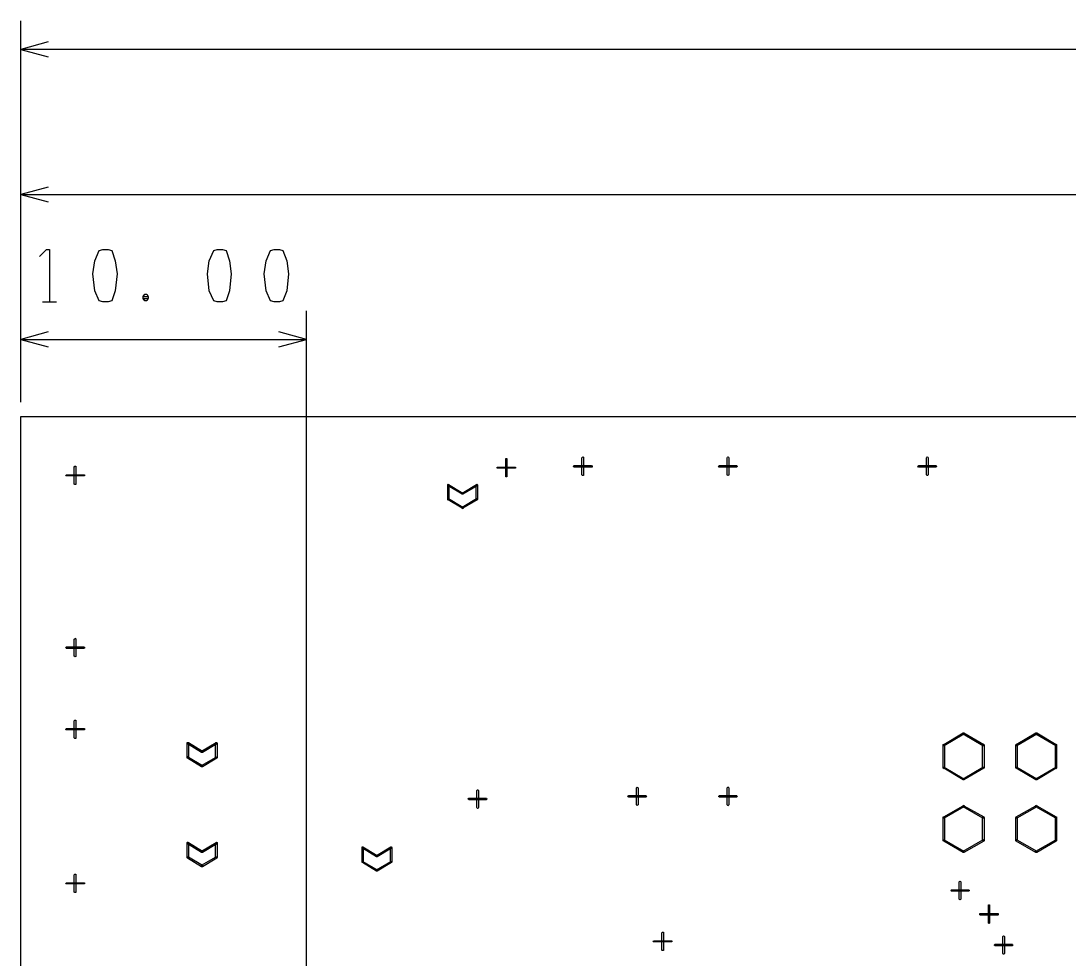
# Model space of a CAD drawing. Header units: millimetres. Extents: x 0 to 1189, y 35 to 806.
# Drawn here: x 471.3 to 538.6, y 582.9 to 643.2 of the extents above; entities that cross this region are included whole.
import ezdxf

# ---------------------------------------------------------------- set-up
doc = ezdxf.new("R2010")
doc.units = ezdxf.units.MM
doc.layers.add('Pen 1', color=7, linetype='Continuous')

msp = doc.modelspace()

# ---------------------------------------------------------------- linework, layer by layer
at = {"layer": 'Pen 1', "color": 7, "lineweight": 30}
for p, q in [((471.325, 618.675), (471.325, 643.15)), ((819.7, 641.325), (471.325, 641.325)), ((471.325, 618.675), (471.325, 633.85)), ((471.325, 632), (764.7, 632)), ((479.175, 625.325), (479.5, 625.325)), ((472.7, 625.1), (473.6, 625.1)), ((471.325, 618.675), (471.325, 624.525)), ((489.65, 557.625), (489.65, 624.525)), ((471.325, 622.7), (489.65, 622.7))]:
    msp.add_line(p, q, dxfattribs=at)
for points in [[(473.075, 641.8), (471.325, 641.325), (473.075, 640.85)], [(473.075, 632.475), (471.325, 632), (473.075, 631.525)], [(472.525, 628.025), (472.975, 628.475), (473.15, 628.475), (473.15, 625.1)], [(476.925, 628.475), (477.15, 628.4), (477.375, 627.75), (477.5, 626.9), (477.375, 625.825), (477.15, 625.175), (476.925, 625.1), (476.575, 625.1), (476.35, 625.175), (476.075, 625.825), (475.95, 626.9), (476.075, 627.75), (476.35, 628.4), (476.575, 628.475), (476.925, 628.475)], [(484.275, 628.475), (484.5, 628.4), (484.725, 627.75), (484.825, 626.9), (484.725, 625.825), (484.5, 625.175), (484.275, 625.1), (483.925, 625.1), (483.7, 625.175), (483.4, 625.825), (483.3, 626.9), (483.4, 627.75), (483.7, 628.4), (483.925, 628.475), (484.275, 628.475)], [(487.925, 628.475), (488.15, 628.4), (488.4, 627.75), (488.5, 626.9), (488.4, 625.825), (488.15, 625.175), (487.925, 625.1), (487.575, 625.1), (487.35, 625.175), (487.075, 625.825), (486.95, 626.9), (487.075, 627.75), (487.35, 628.4), (487.575, 628.475), (487.925, 628.475)], [(479.175, 625.45), (479.275, 625.6), (479.4, 625.6), (479.5, 625.45), (479.5, 625.325), (479.4, 625.175), (479.275, 625.175), (479.175, 625.325), (479.175, 625.45), (479.5, 625.45)], [(473.075, 623.175), (471.325, 622.7), (473.075, 622.225)], [(487.875, 622.225), (489.65, 622.7), (487.875, 623.175)], [(577.65, 395.9), (577.65, 432.575), (471.325, 432.575), (471.325, 617.75), (819.7, 617.75), (819.7, 432.575), (756.45, 432.575), (756.45, 395.9), (577.65, 395.9)], [(507.35, 615.1), (507.375, 615.125), (507.4, 615.15), (507.45, 615.125), (507.45, 615.1), (507.45, 614), (507.45, 613.95), (507.4, 613.95), (507.375, 613.95), (507.35, 614), (507.35, 615.1)], [(507.35, 615.1), (507.375, 615.125), (507.4, 615.15), (507.45, 615.125), (507.45, 615.1), (507.45, 614), (507.45, 613.95), (507.4, 613.95), (507.375, 613.95), (507.35, 614), (507.35, 615.1)], [(516.675, 615.1), (516.7, 615.125), (516.725, 615.15), (516.75, 615.125), (516.775, 615.1), (516.775, 614), (516.75, 613.95), (516.725, 613.95), (516.7, 613.95), (516.675, 614), (516.675, 615.1)], [(516.675, 615.1), (516.7, 615.125), (516.725, 615.15), (516.75, 615.125), (516.775, 615.1), (516.775, 614), (516.75, 613.95), (516.725, 613.95), (516.7, 613.95), (516.675, 614), (516.675, 615.1)], [(529.475, 615.1), (529.5, 615.125), (529.525, 615.15), (529.55, 615.125), (529.575, 615.1), (529.575, 614), (529.55, 613.95), (529.525, 613.95), (529.5, 613.95), (529.475, 614), (529.475, 615.1)], [(529.475, 615.1), (529.5, 615.125), (529.525, 615.15), (529.55, 615.125), (529.575, 615.1), (529.575, 614), (529.55, 613.95), (529.525, 613.95), (529.5, 613.95), (529.475, 614), (529.475, 615.1)], [(474.75, 614.5), (474.775, 614.55), (474.8, 614.55), (474.85, 614.55), (474.85, 614.5), (474.85, 613.4), (474.85, 613.375), (474.8, 613.375), (474.775, 613.375), (474.75, 613.4), (474.75, 614.5)], [(474.75, 614.5), (474.775, 614.55), (474.8, 614.55), (474.85, 614.55), (474.85, 614.5), (474.85, 613.4), (474.85, 613.375), (474.8, 613.375), (474.775, 613.375), (474.75, 613.4), (474.75, 614.5)], [(501.925, 614.425), (501.9, 614.425), (501.9, 614.45), (501.9, 614.5), (501.925, 614.5), (503.025, 614.5), (503.075, 614.5), (503.075, 614.45), (503.075, 614.425), (503.025, 614.425), (501.925, 614.425)], [(501.925, 614.425), (501.9, 614.425), (501.9, 614.45), (501.9, 614.5), (501.925, 614.5), (503.025, 614.5), (503.075, 614.5), (503.075, 614.45), (503.075, 614.425), (503.025, 614.425), (501.925, 614.425)], [(502.45, 615), (502.45, 615.05), (502.475, 615.05), (502.525, 615.05), (502.525, 615), (502.525, 613.9), (502.525, 613.875), (502.475, 613.875), (502.45, 613.875), (502.45, 613.9), (502.45, 615)], [(502.45, 615), (502.45, 615.05), (502.475, 615.05), (502.525, 615.05), (502.525, 615), (502.525, 613.9), (502.525, 613.875), (502.475, 613.875), (502.45, 613.875), (502.45, 613.9), (502.45, 615)], [(506.85, 614.5), (506.825, 614.5), (506.8, 614.55), (506.825, 614.575), (506.85, 614.6), (507.95, 614.6), (508, 614.575), (508, 614.55), (508, 614.5), (507.95, 614.5), (506.85, 614.5)], [(506.85, 614.5), (506.825, 614.5), (506.8, 614.55), (506.825, 614.575), (506.85, 614.6), (507.95, 614.6), (508, 614.575), (508, 614.55), (508, 614.5), (507.95, 614.5), (506.85, 614.5)], [(516.175, 614.5), (516.15, 614.5), (516.125, 614.55), (516.15, 614.575), (516.175, 614.6), (517.275, 614.6), (517.3, 614.575), (517.325, 614.55), (517.3, 614.5), (517.275, 614.5), (516.175, 614.5)], [(516.175, 614.5), (516.15, 614.5), (516.125, 614.55), (516.15, 614.575), (516.175, 614.6), (517.275, 614.6), (517.3, 614.575), (517.325, 614.55), (517.3, 614.5), (517.275, 614.5), (516.175, 614.5)], [(528.975, 614.5), (528.95, 614.5), (528.925, 614.55), (528.95, 614.575), (528.975, 614.6), (530.075, 614.6), (530.1, 614.575), (530.125, 614.55), (530.1, 614.5), (530.075, 614.5), (528.975, 614.5)], [(528.975, 614.5), (528.95, 614.5), (528.925, 614.55), (528.95, 614.575), (528.975, 614.6), (530.075, 614.6), (530.1, 614.575), (530.125, 614.55), (530.1, 614.5), (530.075, 614.5), (528.975, 614.5)], [(474.25, 613.925), (474.225, 613.925), (474.2, 613.95), (474.225, 614), (474.25, 614), (475.35, 614), (475.4, 614), (475.4, 613.95), (475.4, 613.925), (475.35, 613.925), (474.25, 613.925)], [(474.25, 613.925), (474.225, 613.925), (474.2, 613.95), (474.225, 614), (474.25, 614), (475.35, 614), (475.4, 614), (475.4, 613.95), (475.4, 613.925), (475.35, 613.925), (474.25, 613.925)], [(499.7, 612.825), (499.725, 612.8), (499.725, 612.775), (499.7, 612.75), (499.65, 612.75), (498.75, 613.3), (498.725, 613.325), (498.725, 613.375), (498.75, 613.4), (498.775, 613.375), (499.7, 612.825)], [(499.7, 612.825), (499.725, 612.8), (499.725, 612.775), (499.7, 612.75), (499.65, 612.75), (498.75, 613.3), (498.725, 613.325), (498.725, 613.375), (498.75, 613.4), (498.775, 613.375), (499.7, 612.825)], [(498.725, 613.35), (498.725, 613.375), (498.75, 613.4), (498.8, 613.375), (498.8, 613.35), (498.8, 612.425), (498.8, 612.4), (498.75, 612.375), (498.725, 612.4), (498.725, 612.425), (498.725, 613.35)], [(498.725, 613.35), (498.725, 613.375), (498.75, 613.4), (498.8, 613.375), (498.8, 613.35), (498.8, 612.425), (498.8, 612.4), (498.75, 612.375), (498.725, 612.4), (498.725, 612.425), (498.725, 613.35)], [(500.575, 613.375), (500.6, 613.4), (500.625, 613.375), (500.65, 613.325), (500.625, 613.3), (499.7, 612.75), (499.675, 612.75), (499.65, 612.775), (499.625, 612.8), (499.65, 612.825), (500.575, 613.375)], [(500.575, 613.375), (500.6, 613.4), (500.625, 613.375), (500.65, 613.325), (500.625, 613.3), (499.7, 612.75), (499.675, 612.75), (499.65, 612.775), (499.625, 612.8), (499.65, 612.825), (500.575, 613.375)], [(500.65, 612.425), (500.625, 612.4), (500.6, 612.375), (500.575, 612.4), (500.55, 612.425), (500.55, 613.35), (500.575, 613.375), (500.6, 613.4), (500.625, 613.375), (500.65, 613.35), (500.65, 612.425)], [(500.65, 612.425), (500.625, 612.4), (500.6, 612.375), (500.575, 612.4), (500.55, 612.425), (500.55, 613.35), (500.575, 613.375), (500.6, 613.4), (500.625, 613.375), (500.65, 613.35), (500.65, 612.425)], [(498.75, 612.4), (498.725, 612.425), (498.725, 612.45), (498.75, 612.475), (498.775, 612.475), (499.7, 611.925), (499.725, 611.9), (499.725, 611.85), (499.7, 611.825), (499.65, 611.85), (498.75, 612.4)], [(498.75, 612.4), (498.725, 612.425), (498.725, 612.45), (498.75, 612.475), (498.775, 612.475), (499.7, 611.925), (499.725, 611.9), (499.725, 611.85), (499.7, 611.825), (499.65, 611.85), (498.75, 612.4)], [(499.7, 611.85), (499.675, 611.825), (499.65, 611.85), (499.625, 611.9), (499.65, 611.925), (500.575, 612.475), (500.6, 612.475), (500.625, 612.45), (500.65, 612.425), (500.625, 612.4), (499.7, 611.85)], [(499.7, 611.85), (499.675, 611.825), (499.65, 611.85), (499.625, 611.9), (499.65, 611.925), (500.575, 612.475), (500.6, 612.475), (500.625, 612.45), (500.65, 612.425), (500.625, 612.4), (499.7, 611.85)], [(474.75, 603.45), (474.775, 603.475), (474.8, 603.5), (474.85, 603.475), (474.85, 603.45), (474.85, 602.35), (474.85, 602.325), (474.8, 602.3), (474.775, 602.325), (474.75, 602.35), (474.75, 603.45)], [(474.75, 603.45), (474.775, 603.475), (474.8, 603.5), (474.85, 603.475), (474.85, 603.45), (474.85, 602.35), (474.85, 602.325), (474.8, 602.3), (474.775, 602.325), (474.75, 602.35), (474.75, 603.45)], [(474.25, 602.85), (474.225, 602.875), (474.2, 602.9), (474.225, 602.925), (474.25, 602.95), (475.35, 602.95), (475.4, 602.925), (475.4, 602.9), (475.4, 602.875), (475.35, 602.85), (474.25, 602.85)], [(474.25, 602.85), (474.225, 602.875), (474.2, 602.9), (474.225, 602.925), (474.25, 602.95), (475.35, 602.95), (475.4, 602.925), (475.4, 602.9), (475.4, 602.875), (475.35, 602.85), (474.25, 602.85)], [(474.25, 597.625), (474.225, 597.625), (474.2, 597.65), (474.225, 597.7), (474.25, 597.7), (475.35, 597.7), (475.4, 597.7), (475.4, 597.65), (475.4, 597.625), (475.35, 597.625), (474.25, 597.625)], [(474.25, 597.625), (474.225, 597.625), (474.2, 597.65), (474.225, 597.7), (474.25, 597.7), (475.35, 597.7), (475.4, 597.7), (475.4, 597.65), (475.4, 597.625), (475.35, 597.625), (474.25, 597.625)], [(474.75, 598.2), (474.775, 598.25), (474.8, 598.25), (474.85, 598.25), (474.85, 598.2), (474.85, 597.1), (474.85, 597.075), (474.8, 597.075), (474.775, 597.075), (474.75, 597.1), (474.75, 598.2)], [(474.75, 598.2), (474.775, 598.25), (474.8, 598.25), (474.85, 598.25), (474.85, 598.2), (474.85, 597.1), (474.85, 597.075), (474.8, 597.075), (474.775, 597.075), (474.75, 597.1), (474.75, 598.2)], [(531.825, 597.425), (531.875, 597.425), (531.9, 597.4), (531.9, 597.375), (531.875, 597.35), (530.6, 596.6), (530.575, 596.6), (530.55, 596.625), (530.55, 596.65), (530.575, 596.675), (531.825, 597.425)], [(531.825, 597.425), (531.875, 597.425), (531.9, 597.4), (531.9, 597.375), (531.875, 597.35), (530.6, 596.6), (530.575, 596.6), (530.55, 596.625), (530.55, 596.65), (530.575, 596.675), (531.825, 597.425)], [(533.15, 596.675), (533.175, 596.65), (533.175, 596.625), (533.15, 596.6), (533.1, 596.6), (531.825, 597.35), (531.825, 597.375), (531.825, 597.4), (531.85, 597.425), (531.875, 597.425), (533.15, 596.675)], [(533.15, 596.675), (533.175, 596.65), (533.175, 596.625), (533.15, 596.6), (533.1, 596.6), (531.825, 597.35), (531.825, 597.375), (531.825, 597.4), (531.85, 597.425), (531.875, 597.425), (533.15, 596.675)], [(536.5, 597.425), (536.525, 597.425), (536.55, 597.4), (536.55, 597.375), (536.55, 597.35), (535.275, 596.6), (535.225, 596.6), (535.2, 596.625), (535.2, 596.65), (535.225, 596.675), (536.5, 597.425)], [(536.5, 597.425), (536.525, 597.425), (536.55, 597.4), (536.55, 597.375), (536.55, 597.35), (535.275, 596.6), (535.225, 596.6), (535.2, 596.625), (535.2, 596.65), (535.225, 596.675), (536.5, 597.425)], [(537.8, 596.675), (537.825, 596.65), (537.825, 596.625), (537.8, 596.6), (537.775, 596.6), (536.5, 597.35), (536.475, 597.375), (536.475, 597.4), (536.5, 597.425), (536.55, 597.425), (537.8, 596.675)], [(537.8, 596.675), (537.825, 596.65), (537.825, 596.625), (537.8, 596.6), (537.775, 596.6), (536.5, 597.35), (536.475, 597.375), (536.475, 597.4), (536.5, 597.425), (536.55, 597.425), (537.8, 596.675)], [(482.975, 596.25), (483, 596.225), (483, 596.175), (482.975, 596.175), (482.925, 596.175), (482.025, 596.725), (482, 596.75), (482, 596.775), (482.025, 596.8), (482.075, 596.8), (482.975, 596.25)], [(482.975, 596.25), (483, 596.225), (483, 596.175), (482.975, 596.175), (482.925, 596.175), (482.025, 596.725), (482, 596.75), (482, 596.775), (482.025, 596.8), (482.075, 596.8), (482.975, 596.25)], [(482, 596.75), (482, 596.8), (482.05, 596.8), (482.075, 596.8), (482.075, 596.75), (482.075, 595.85), (482.075, 595.8), (482.05, 595.8), (482, 595.8), (482, 595.85), (482, 596.75)], [(482, 596.75), (482, 596.8), (482.05, 596.8), (482.075, 596.8), (482.075, 596.75), (482.075, 595.85), (482.075, 595.8), (482.05, 595.8), (482, 595.8), (482, 595.85), (482, 596.75)], [(483.85, 596.8), (483.875, 596.8), (483.925, 596.775), (483.925, 596.75), (483.9, 596.725), (482.975, 596.175), (482.95, 596.175), (482.925, 596.175), (482.9, 596.225), (482.925, 596.25), (483.85, 596.8)], [(483.85, 596.8), (483.875, 596.8), (483.925, 596.775), (483.925, 596.75), (483.9, 596.725), (482.975, 596.175), (482.95, 596.175), (482.925, 596.175), (482.9, 596.225), (482.925, 596.25), (483.85, 596.8)], [(483.925, 595.85), (483.9, 595.8), (483.875, 595.8), (483.85, 595.8), (483.825, 595.85), (483.825, 596.75), (483.85, 596.8), (483.875, 596.8), (483.9, 596.8), (483.925, 596.75), (483.925, 595.85)], [(483.925, 595.85), (483.9, 595.8), (483.875, 595.8), (483.85, 595.8), (483.825, 595.85), (483.825, 596.75), (483.85, 596.8), (483.875, 596.8), (483.9, 596.8), (483.925, 596.75), (483.925, 595.85)], [(530.55, 596.65), (530.55, 596.675), (530.6, 596.7), (530.625, 596.675), (530.625, 596.65), (530.625, 595.175), (530.625, 595.15), (530.6, 595.125), (530.55, 595.15), (530.55, 595.175), (530.55, 596.65)], [(530.55, 596.65), (530.55, 596.675), (530.6, 596.7), (530.625, 596.675), (530.625, 596.65), (530.625, 595.175), (530.625, 595.15), (530.6, 595.125), (530.55, 595.15), (530.55, 595.175), (530.55, 596.65)], [(533.175, 595.175), (533.15, 595.15), (533.125, 595.125), (533.1, 595.15), (533.075, 595.175), (533.075, 596.65), (533.1, 596.675), (533.125, 596.7), (533.15, 596.675), (533.175, 596.65), (533.175, 595.175)], [(533.175, 595.175), (533.15, 595.15), (533.125, 595.125), (533.1, 595.15), (533.075, 595.175), (533.075, 596.65), (533.1, 596.675), (533.125, 596.7), (533.15, 596.675), (533.175, 596.65), (533.175, 595.175)], [(535.2, 596.65), (535.225, 596.675), (535.25, 596.7), (535.275, 596.675), (535.3, 596.65), (535.3, 595.175), (535.275, 595.15), (535.25, 595.125), (535.225, 595.15), (535.2, 595.175), (535.2, 596.65)], [(535.2, 596.65), (535.225, 596.675), (535.25, 596.7), (535.275, 596.675), (535.3, 596.65), (535.3, 595.175), (535.275, 595.15), (535.25, 595.125), (535.225, 595.15), (535.2, 595.175), (535.2, 596.65)], [(537.825, 595.175), (537.825, 595.15), (537.775, 595.125), (537.75, 595.15), (537.75, 595.175), (537.75, 596.65), (537.75, 596.675), (537.775, 596.7), (537.825, 596.675), (537.825, 596.65), (537.825, 595.175)], [(537.825, 595.175), (537.825, 595.15), (537.775, 595.125), (537.75, 595.15), (537.75, 595.175), (537.75, 596.65), (537.75, 596.675), (537.775, 596.7), (537.825, 596.675), (537.825, 596.65), (537.825, 595.175)], [(482.025, 595.8), (482, 595.825), (482, 595.875), (482.025, 595.9), (482.075, 595.875), (482.975, 595.325), (483, 595.3), (483, 595.275), (482.975, 595.25), (482.925, 595.25), (482.025, 595.8)], [(482.025, 595.8), (482, 595.825), (482, 595.875), (482.025, 595.9), (482.075, 595.875), (482.975, 595.325), (483, 595.3), (483, 595.275), (482.975, 595.25), (482.925, 595.25), (482.025, 595.8)], [(482.975, 595.25), (482.95, 595.25), (482.925, 595.275), (482.9, 595.3), (482.925, 595.325), (483.85, 595.875), (483.875, 595.9), (483.925, 595.875), (483.925, 595.825), (483.9, 595.8), (482.975, 595.25)], [(482.975, 595.25), (482.95, 595.25), (482.925, 595.275), (482.9, 595.3), (482.925, 595.325), (483.85, 595.875), (483.875, 595.9), (483.925, 595.875), (483.925, 595.825), (483.9, 595.8), (482.975, 595.25)], [(530.575, 595.15), (530.55, 595.175), (530.55, 595.2), (530.575, 595.225), (530.6, 595.225), (531.875, 594.475), (531.9, 594.45), (531.9, 594.425), (531.875, 594.4), (531.825, 594.4), (530.575, 595.15)], [(530.575, 595.15), (530.55, 595.175), (530.55, 595.2), (530.575, 595.225), (530.6, 595.225), (531.875, 594.475), (531.9, 594.45), (531.9, 594.425), (531.875, 594.4), (531.825, 594.4), (530.575, 595.15)], [(531.875, 594.4), (531.85, 594.4), (531.825, 594.425), (531.825, 594.45), (531.825, 594.475), (533.1, 595.225), (533.15, 595.225), (533.175, 595.2), (533.175, 595.175), (533.15, 595.15), (531.875, 594.4)], [(531.875, 594.4), (531.85, 594.4), (531.825, 594.425), (531.825, 594.45), (531.825, 594.475), (533.1, 595.225), (533.15, 595.225), (533.175, 595.2), (533.175, 595.175), (533.15, 595.15), (531.875, 594.4)], [(535.225, 595.15), (535.2, 595.175), (535.2, 595.2), (535.225, 595.225), (535.275, 595.225), (536.55, 594.475), (536.55, 594.45), (536.55, 594.425), (536.525, 594.4), (536.5, 594.4), (535.225, 595.15)], [(535.225, 595.15), (535.2, 595.175), (535.2, 595.2), (535.225, 595.225), (535.275, 595.225), (536.55, 594.475), (536.55, 594.45), (536.55, 594.425), (536.525, 594.4), (536.5, 594.4), (535.225, 595.15)], [(536.55, 594.4), (536.5, 594.4), (536.475, 594.425), (536.475, 594.45), (536.5, 594.475), (537.775, 595.225), (537.8, 595.225), (537.825, 595.2), (537.825, 595.175), (537.8, 595.15), (536.55, 594.4)], [(536.55, 594.4), (536.5, 594.4), (536.475, 594.425), (536.475, 594.45), (536.5, 594.475), (537.775, 595.225), (537.8, 595.225), (537.825, 595.2), (537.825, 595.175), (537.8, 595.15), (536.55, 594.4)], [(500.6, 593.725), (500.625, 593.775), (500.65, 593.775), (500.675, 593.775), (500.7, 593.725), (500.7, 592.625), (500.675, 592.6), (500.65, 592.575), (500.625, 592.6), (500.6, 592.625), (500.6, 593.725)], [(500.6, 593.725), (500.625, 593.775), (500.65, 593.775), (500.675, 593.775), (500.7, 593.725), (500.7, 592.625), (500.675, 592.6), (500.65, 592.575), (500.625, 592.6), (500.6, 592.625), (500.6, 593.725)], [(510.85, 593.9), (510.875, 593.925), (510.9, 593.95), (510.925, 593.925), (510.95, 593.9), (510.95, 592.8), (510.925, 592.775), (510.9, 592.75), (510.875, 592.775), (510.85, 592.8), (510.85, 593.9)], [(510.85, 593.9), (510.875, 593.925), (510.9, 593.95), (510.925, 593.925), (510.95, 593.9), (510.95, 592.8), (510.925, 592.775), (510.9, 592.75), (510.875, 592.775), (510.85, 592.8), (510.85, 593.9)], [(516.675, 593.9), (516.7, 593.925), (516.725, 593.95), (516.75, 593.925), (516.775, 593.9), (516.775, 592.8), (516.75, 592.775), (516.725, 592.75), (516.7, 592.775), (516.675, 592.8), (516.675, 593.9)], [(516.675, 593.9), (516.7, 593.925), (516.725, 593.95), (516.75, 593.925), (516.775, 593.9), (516.775, 592.8), (516.75, 592.775), (516.725, 592.75), (516.7, 592.775), (516.675, 592.8), (516.675, 593.9)], [(500.1, 593.125), (500.075, 593.15), (500.05, 593.175), (500.075, 593.225), (500.1, 593.225), (501.2, 593.225), (501.225, 593.225), (501.25, 593.175), (501.225, 593.15), (501.2, 593.125), (500.1, 593.125)], [(500.1, 593.125), (500.075, 593.15), (500.05, 593.175), (500.075, 593.225), (500.1, 593.225), (501.2, 593.225), (501.225, 593.225), (501.25, 593.175), (501.225, 593.15), (501.2, 593.125), (500.1, 593.125)], [(510.35, 593.3), (510.325, 593.325), (510.3, 593.35), (510.325, 593.375), (510.35, 593.4), (511.45, 593.4), (511.475, 593.375), (511.5, 593.35), (511.475, 593.325), (511.45, 593.3), (510.35, 593.3)], [(510.35, 593.3), (510.325, 593.325), (510.3, 593.35), (510.325, 593.375), (510.35, 593.4), (511.45, 593.4), (511.475, 593.375), (511.5, 593.35), (511.475, 593.325), (511.45, 593.3), (510.35, 593.3)], [(516.175, 593.3), (516.15, 593.325), (516.125, 593.35), (516.15, 593.375), (516.175, 593.4), (517.275, 593.4), (517.3, 593.375), (517.325, 593.35), (517.3, 593.325), (517.275, 593.3), (516.175, 593.3)], [(516.175, 593.3), (516.15, 593.325), (516.125, 593.35), (516.15, 593.375), (516.175, 593.4), (517.275, 593.4), (517.3, 593.375), (517.325, 593.35), (517.3, 593.325), (517.275, 593.3), (516.175, 593.3)], [(531.825, 592.75), (531.875, 592.775), (531.9, 592.75), (531.9, 592.7), (531.875, 592.675), (530.6, 591.95), (530.575, 591.95), (530.55, 591.975), (530.55, 592), (530.575, 592.025), (531.825, 592.75)], [(531.825, 592.75), (531.875, 592.775), (531.9, 592.75), (531.9, 592.7), (531.875, 592.675), (530.6, 591.95), (530.575, 591.95), (530.55, 591.975), (530.55, 592), (530.575, 592.025), (531.825, 592.75)], [(533.15, 592.025), (533.175, 592), (533.175, 591.975), (533.15, 591.95), (533.1, 591.95), (531.825, 592.675), (531.825, 592.7), (531.825, 592.75), (531.85, 592.775), (531.875, 592.75), (533.15, 592.025)], [(533.15, 592.025), (533.175, 592), (533.175, 591.975), (533.15, 591.95), (533.1, 591.95), (531.825, 592.675), (531.825, 592.7), (531.825, 592.75), (531.85, 592.775), (531.875, 592.75), (533.15, 592.025)], [(536.5, 592.75), (536.525, 592.775), (536.55, 592.75), (536.55, 592.7), (536.55, 592.675), (535.275, 591.95), (535.225, 591.95), (535.2, 591.975), (535.2, 592), (535.225, 592.025), (536.5, 592.75)], [(536.5, 592.75), (536.525, 592.775), (536.55, 592.75), (536.55, 592.7), (536.55, 592.675), (535.275, 591.95), (535.225, 591.95), (535.2, 591.975), (535.2, 592), (535.225, 592.025), (536.5, 592.75)], [(537.8, 592.025), (537.825, 592), (537.825, 591.975), (537.8, 591.95), (537.775, 591.95), (536.5, 592.675), (536.475, 592.7), (536.475, 592.75), (536.5, 592.775), (536.55, 592.75), (537.8, 592.025)], [(537.8, 592.025), (537.825, 592), (537.825, 591.975), (537.8, 591.95), (537.775, 591.95), (536.5, 592.675), (536.475, 592.7), (536.475, 592.75), (536.5, 592.775), (536.55, 592.75), (537.8, 592.025)], [(530.55, 592), (530.55, 592.025), (530.6, 592.025), (530.625, 592.025), (530.625, 592), (530.625, 590.525), (530.625, 590.5), (530.6, 590.475), (530.55, 590.5), (530.55, 590.525), (530.55, 592)], [(530.55, 592), (530.55, 592.025), (530.6, 592.025), (530.625, 592.025), (530.625, 592), (530.625, 590.525), (530.625, 590.5), (530.6, 590.475), (530.55, 590.5), (530.55, 590.525), (530.55, 592)], [(533.175, 590.525), (533.15, 590.5), (533.125, 590.475), (533.1, 590.5), (533.075, 590.525), (533.075, 592), (533.1, 592.025), (533.125, 592.025), (533.15, 592.025), (533.175, 592), (533.175, 590.525)], [(533.175, 590.525), (533.15, 590.5), (533.125, 590.475), (533.1, 590.5), (533.075, 590.525), (533.075, 592), (533.1, 592.025), (533.125, 592.025), (533.15, 592.025), (533.175, 592), (533.175, 590.525)], [(535.2, 592), (535.225, 592.025), (535.25, 592.025), (535.275, 592.025), (535.3, 592), (535.3, 590.525), (535.275, 590.5), (535.25, 590.475), (535.225, 590.5), (535.2, 590.525), (535.2, 592)], [(535.2, 592), (535.225, 592.025), (535.25, 592.025), (535.275, 592.025), (535.3, 592), (535.3, 590.525), (535.275, 590.5), (535.25, 590.475), (535.225, 590.5), (535.2, 590.525), (535.2, 592)], [(537.825, 590.525), (537.825, 590.5), (537.775, 590.475), (537.75, 590.5), (537.75, 590.525), (537.75, 592), (537.75, 592.025), (537.775, 592.025), (537.825, 592.025), (537.825, 592), (537.825, 590.525)], [(537.825, 590.525), (537.825, 590.5), (537.775, 590.475), (537.75, 590.5), (537.75, 590.525), (537.75, 592), (537.75, 592.025), (537.775, 592.025), (537.825, 592.025), (537.825, 592), (537.825, 590.525)], [(482.975, 589.825), (483, 589.8), (483, 589.775), (482.975, 589.75), (482.925, 589.75), (482.025, 590.3), (482, 590.325), (482, 590.375), (482.025, 590.4), (482.075, 590.375), (482.975, 589.825)], [(482.975, 589.825), (483, 589.8), (483, 589.775), (482.975, 589.75), (482.925, 589.75), (482.025, 590.3), (482, 590.325), (482, 590.375), (482.025, 590.4), (482.075, 590.375), (482.975, 589.825)], [(482, 590.35), (482, 590.375), (482.05, 590.4), (482.075, 590.375), (482.075, 590.35), (482.075, 589.425), (482.075, 589.4), (482.05, 589.375), (482, 589.4), (482, 589.425), (482, 590.35)], [(482, 590.35), (482, 590.375), (482.05, 590.4), (482.075, 590.375), (482.075, 590.35), (482.075, 589.425), (482.075, 589.4), (482.05, 589.375), (482, 589.4), (482, 589.425), (482, 590.35)], [(483.85, 590.375), (483.875, 590.4), (483.925, 590.375), (483.925, 590.325), (483.9, 590.3), (482.975, 589.75), (482.95, 589.75), (482.925, 589.775), (482.9, 589.8), (482.925, 589.825), (483.85, 590.375)], [(483.85, 590.375), (483.875, 590.4), (483.925, 590.375), (483.925, 590.325), (483.9, 590.3), (482.975, 589.75), (482.95, 589.75), (482.925, 589.775), (482.9, 589.8), (482.925, 589.825), (483.85, 590.375)], [(483.925, 589.425), (483.9, 589.4), (483.875, 589.375), (483.85, 589.4), (483.825, 589.425), (483.825, 590.35), (483.85, 590.375), (483.875, 590.4), (483.9, 590.375), (483.925, 590.35), (483.925, 589.425)], [(483.925, 589.425), (483.9, 589.4), (483.875, 589.375), (483.85, 589.4), (483.825, 589.425), (483.825, 590.35), (483.85, 590.375), (483.875, 590.4), (483.9, 590.375), (483.925, 590.35), (483.925, 589.425)], [(530.575, 590.475), (530.55, 590.5), (530.55, 590.55), (530.575, 590.575), (530.6, 590.55), (531.875, 589.825), (531.9, 589.8), (531.9, 589.775), (531.875, 589.75), (531.825, 589.75), (530.575, 590.475)], [(530.575, 590.475), (530.55, 590.5), (530.55, 590.55), (530.575, 590.575), (530.6, 590.55), (531.875, 589.825), (531.9, 589.8), (531.9, 589.775), (531.875, 589.75), (531.825, 589.75), (530.575, 590.475)], [(531.875, 589.75), (531.85, 589.75), (531.825, 589.775), (531.825, 589.8), (531.825, 589.825), (533.1, 590.55), (533.15, 590.575), (533.175, 590.55), (533.175, 590.5), (533.15, 590.475), (531.875, 589.75)], [(531.875, 589.75), (531.85, 589.75), (531.825, 589.775), (531.825, 589.8), (531.825, 589.825), (533.1, 590.55), (533.15, 590.575), (533.175, 590.55), (533.175, 590.5), (533.15, 590.475), (531.875, 589.75)], [(535.225, 590.475), (535.2, 590.5), (535.2, 590.55), (535.225, 590.575), (535.275, 590.55), (536.55, 589.825), (536.55, 589.8), (536.55, 589.775), (536.525, 589.75), (536.5, 589.75), (535.225, 590.475)], [(535.225, 590.475), (535.2, 590.5), (535.2, 590.55), (535.225, 590.575), (535.275, 590.55), (536.55, 589.825), (536.55, 589.8), (536.55, 589.775), (536.525, 589.75), (536.5, 589.75), (535.225, 590.475)], [(536.55, 589.75), (536.5, 589.75), (536.475, 589.775), (536.475, 589.8), (536.5, 589.825), (537.775, 590.55), (537.8, 590.575), (537.825, 590.55), (537.825, 590.5), (537.8, 590.475), (536.55, 589.75)], [(536.55, 589.75), (536.5, 589.75), (536.475, 589.775), (536.475, 589.8), (536.5, 589.825), (537.775, 590.55), (537.8, 590.575), (537.825, 590.55), (537.825, 590.5), (537.8, 590.475), (536.55, 589.75)], [(494.2, 589.55), (494.225, 589.525), (494.225, 589.475), (494.2, 589.475), (494.15, 589.475), (493.25, 590.025), (493.225, 590.05), (493.225, 590.075), (493.25, 590.1), (493.275, 590.1), (494.2, 589.55)], [(494.2, 589.55), (494.225, 589.525), (494.225, 589.475), (494.2, 589.475), (494.15, 589.475), (493.25, 590.025), (493.225, 590.05), (493.225, 590.075), (493.25, 590.1), (493.275, 590.1), (494.2, 589.55)], [(493.225, 590.05), (493.225, 590.1), (493.25, 590.1), (493.3, 590.1), (493.3, 590.05), (493.3, 589.15), (493.3, 589.1), (493.25, 589.1), (493.225, 589.1), (493.225, 589.15), (493.225, 590.05)], [(493.225, 590.05), (493.225, 590.1), (493.25, 590.1), (493.3, 590.1), (493.3, 590.05), (493.3, 589.15), (493.3, 589.1), (493.25, 589.1), (493.225, 589.1), (493.225, 589.15), (493.225, 590.05)], [(495.075, 590.1), (495.1, 590.1), (495.125, 590.075), (495.15, 590.05), (495.125, 590.025), (494.2, 589.475), (494.175, 589.475), (494.15, 589.475), (494.125, 589.525), (494.15, 589.55), (495.075, 590.1)], [(495.075, 590.1), (495.1, 590.1), (495.125, 590.075), (495.15, 590.05), (495.125, 590.025), (494.2, 589.475), (494.175, 589.475), (494.15, 589.475), (494.125, 589.525), (494.15, 589.55), (495.075, 590.1)], [(495.15, 589.15), (495.125, 589.1), (495.1, 589.1), (495.05, 589.1), (495.05, 589.15), (495.05, 590.05), (495.05, 590.1), (495.1, 590.1), (495.125, 590.1), (495.15, 590.05), (495.15, 589.15)], [(495.15, 589.15), (495.125, 589.1), (495.1, 589.1), (495.05, 589.1), (495.05, 589.15), (495.05, 590.05), (495.05, 590.1), (495.1, 590.1), (495.125, 590.1), (495.15, 590.05), (495.15, 589.15)], [(482.025, 589.375), (482, 589.425), (482, 589.45), (482.025, 589.475), (482.075, 589.475), (482.975, 588.925), (483, 588.875), (483, 588.85), (482.975, 588.825), (482.925, 588.825), (482.025, 589.375)], [(482.025, 589.375), (482, 589.425), (482, 589.45), (482.025, 589.475), (482.075, 589.475), (482.975, 588.925), (483, 588.875), (483, 588.85), (482.975, 588.825), (482.925, 588.825), (482.025, 589.375)], [(482.975, 588.825), (482.95, 588.825), (482.925, 588.85), (482.9, 588.875), (482.925, 588.925), (483.85, 589.475), (483.875, 589.475), (483.925, 589.45), (483.925, 589.425), (483.9, 589.375), (482.975, 588.825)], [(482.975, 588.825), (482.95, 588.825), (482.925, 588.85), (482.9, 588.875), (482.925, 588.925), (483.85, 589.475), (483.875, 589.475), (483.925, 589.45), (483.925, 589.425), (483.9, 589.375), (482.975, 588.825)], [(493.25, 589.1), (493.225, 589.125), (493.225, 589.175), (493.25, 589.175), (493.275, 589.175), (494.2, 588.625), (494.225, 588.6), (494.225, 588.575), (494.2, 588.55), (494.15, 588.55), (493.25, 589.1)], [(493.25, 589.1), (493.225, 589.125), (493.225, 589.175), (493.25, 589.175), (493.275, 589.175), (494.2, 588.625), (494.225, 588.6), (494.225, 588.575), (494.2, 588.55), (494.15, 588.55), (493.25, 589.1)], [(494.2, 588.55), (494.175, 588.55), (494.15, 588.575), (494.125, 588.6), (494.15, 588.625), (495.075, 589.175), (495.1, 589.175), (495.125, 589.175), (495.15, 589.125), (495.125, 589.1), (494.2, 588.55)], [(494.2, 588.55), (494.175, 588.55), (494.15, 588.575), (494.125, 588.6), (494.15, 588.625), (495.075, 589.175), (495.1, 589.175), (495.125, 589.175), (495.15, 589.125), (495.125, 589.1), (494.2, 588.55)], [(474.75, 588.3), (474.775, 588.35), (474.8, 588.35), (474.85, 588.35), (474.85, 588.3), (474.85, 587.2), (474.85, 587.175), (474.8, 587.175), (474.775, 587.175), (474.75, 587.2), (474.75, 588.3)], [(474.75, 588.3), (474.775, 588.35), (474.8, 588.35), (474.85, 588.35), (474.85, 588.3), (474.85, 587.2), (474.85, 587.175), (474.8, 587.175), (474.775, 587.175), (474.75, 587.2), (474.75, 588.3)], [(474.25, 587.725), (474.225, 587.725), (474.2, 587.75), (474.225, 587.8), (474.25, 587.8), (475.35, 587.8), (475.4, 587.8), (475.4, 587.75), (475.4, 587.725), (475.35, 587.725), (474.25, 587.725)], [(474.25, 587.725), (474.225, 587.725), (474.2, 587.75), (474.225, 587.8), (474.25, 587.8), (475.35, 587.8), (475.4, 587.8), (475.4, 587.75), (475.4, 587.725), (475.35, 587.725), (474.25, 587.725)], [(531.575, 587.85), (531.6, 587.875), (531.625, 587.9), (531.65, 587.875), (531.675, 587.85), (531.675, 586.75), (531.65, 586.725), (531.625, 586.7), (531.6, 586.725), (531.575, 586.75), (531.575, 587.85)], [(531.575, 587.85), (531.6, 587.875), (531.625, 587.9), (531.65, 587.875), (531.675, 587.85), (531.675, 586.75), (531.65, 586.725), (531.625, 586.7), (531.6, 586.725), (531.575, 586.75), (531.575, 587.85)], [(531.075, 587.25), (531.05, 587.275), (531.025, 587.3), (531.05, 587.325), (531.075, 587.35), (532.175, 587.35), (532.2, 587.325), (532.225, 587.3), (532.2, 587.275), (532.175, 587.25), (531.075, 587.25)], [(531.075, 587.25), (531.05, 587.275), (531.025, 587.3), (531.05, 587.325), (531.075, 587.35), (532.175, 587.35), (532.2, 587.325), (532.225, 587.3), (532.2, 587.275), (532.175, 587.25), (531.075, 587.25)], [(533.45, 586.325), (533.45, 586.375), (533.5, 586.375), (533.525, 586.375), (533.525, 586.325), (533.525, 585.225), (533.525, 585.2), (533.5, 585.175), (533.45, 585.2), (533.45, 585.225), (533.45, 586.325)], [(533.45, 586.325), (533.45, 586.375), (533.5, 586.375), (533.525, 586.375), (533.525, 586.325), (533.525, 585.225), (533.525, 585.2), (533.5, 585.175), (533.45, 585.2), (533.45, 585.225), (533.45, 586.325)], [(532.95, 585.725), (532.9, 585.75), (532.9, 585.775), (532.9, 585.825), (532.95, 585.825), (534.05, 585.825), (534.075, 585.825), (534.075, 585.775), (534.075, 585.75), (534.05, 585.725), (532.95, 585.725)], [(532.95, 585.725), (532.9, 585.75), (532.9, 585.775), (532.9, 585.825), (532.95, 585.825), (534.05, 585.825), (534.075, 585.825), (534.075, 585.775), (534.075, 585.75), (534.05, 585.725), (532.95, 585.725)], [(512.475, 584.575), (512.5, 584.625), (512.525, 584.625), (512.575, 584.625), (512.575, 584.575), (512.575, 583.475), (512.575, 583.45), (512.525, 583.45), (512.5, 583.45), (512.475, 583.475), (512.475, 584.575)], [(512.475, 584.575), (512.5, 584.625), (512.525, 584.625), (512.575, 584.625), (512.575, 584.575), (512.575, 583.475), (512.575, 583.45), (512.525, 583.45), (512.5, 583.45), (512.475, 583.475), (512.475, 584.575)], [(534.375, 584.35), (534.4, 584.375), (534.425, 584.4), (534.45, 584.375), (534.475, 584.35), (534.475, 583.25), (534.45, 583.225), (534.425, 583.2), (534.4, 583.225), (534.375, 583.25), (534.375, 584.35)], [(534.375, 584.35), (534.4, 584.375), (534.425, 584.4), (534.45, 584.375), (534.475, 584.35), (534.475, 583.25), (534.45, 583.225), (534.425, 583.2), (534.4, 583.225), (534.375, 583.25), (534.375, 584.35)], [(511.975, 584), (511.95, 584), (511.925, 584.025), (511.95, 584.075), (511.975, 584.075), (513.075, 584.075), (513.125, 584.075), (513.125, 584.025), (513.125, 584), (513.075, 584), (511.975, 584)], [(511.975, 584), (511.95, 584), (511.925, 584.025), (511.95, 584.075), (511.975, 584.075), (513.075, 584.075), (513.125, 584.075), (513.125, 584.025), (513.125, 584), (513.075, 584), (511.975, 584)], [(533.875, 583.75), (533.85, 583.775), (533.825, 583.8), (533.85, 583.825), (533.875, 583.85), (534.975, 583.85), (535, 583.825), (535.025, 583.8), (535, 583.775), (534.975, 583.75), (533.875, 583.75)], [(533.875, 583.75), (533.85, 583.775), (533.825, 583.8), (533.85, 583.825), (533.875, 583.85), (534.975, 583.85), (535, 583.825), (535.025, 583.8), (535, 583.775), (534.975, 583.75), (533.875, 583.75)]]:
    msp.add_lwpolyline(points, dxfattribs=at)

doc.saveas('drawing.dxf')
